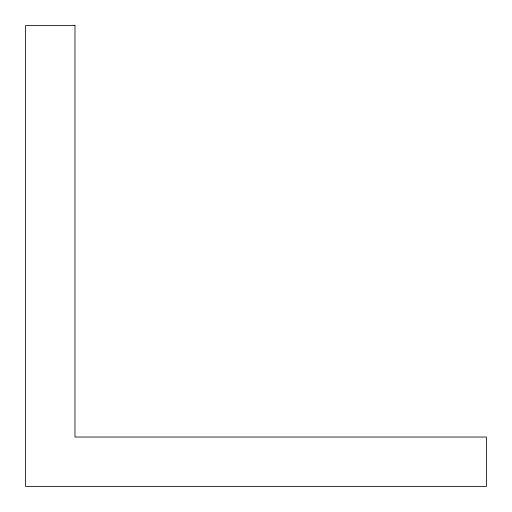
<?xml version="1.0" encoding="UTF-8"?>
<svg xmlns="http://www.w3.org/2000/svg" width="512" height="512" viewBox="0 0 512 512"><rect width="100%" height="100%" fill="white"/><g stroke="black" fill="none" stroke-linecap="round" stroke-linejoin="round"><path stroke-width="0.77" d="M74.97 25.6L25.6 25.6L25.6 486.4L486.4 486.4L486.4 437.03L74.97 437.03L74.97 25.6"/></g></svg>
